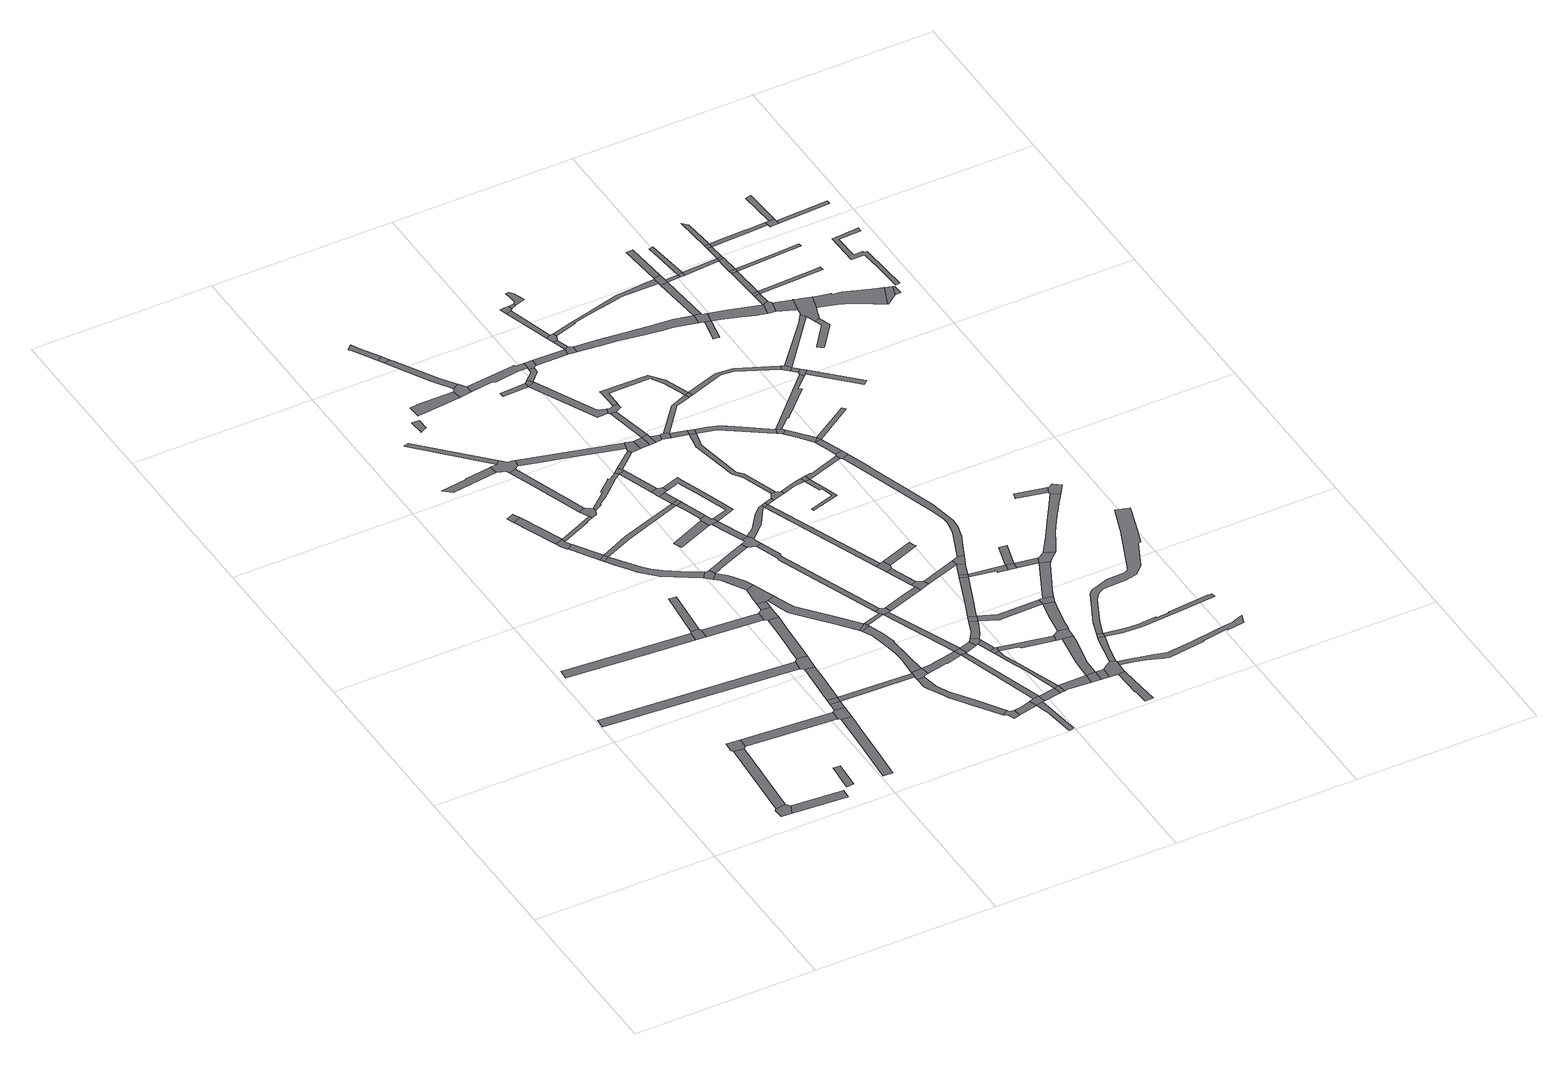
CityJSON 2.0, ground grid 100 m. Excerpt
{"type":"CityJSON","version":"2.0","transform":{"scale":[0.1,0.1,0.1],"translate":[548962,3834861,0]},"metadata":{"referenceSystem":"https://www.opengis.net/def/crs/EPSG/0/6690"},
"CityObjects":{
"road1":{"type":"Road","geometry":[{"type":"MultiSurface","lod":"1","boundaries":[[[0,1,2,3,4,5,6]]]}]},
"road2":{"type":"Road","attributes":{"RoadStructureAttribute.sectionType":"1"},"geometry":[{"type":"MultiSurface","lod":"1","boundaries":[[[7,1,0,8]]]}]},
"road3":{"type":"Road","attributes":{"RoadStructureAttribute.sectionType":"1"},"geometry":[{"type":"MultiSurface","lod":"1","boundaries":[[[6,5,9,10]]]}]},
"road4":{"type":"Road","geometry":[{"type":"MultiSurface","lod":"1","boundaries":[[[11,12,13,7,8,14,15]]]}]},
"road5":{"type":"Road","attributes":{"RoadStructureAttribute.sectionType":"1"},"geometry":[{"type":"MultiSurface","lod":"1","boundaries":[[[16,17,18,19,20,21]]]}]},
"road6":{"type":"Road","attributes":{"RoadStructureAttribute.sectionType":"1"},"geometry":[{"type":"MultiSurface","lod":"1","boundaries":[[[22,23,24,25,26,27]]]}]},
"road7":{"type":"Road","geometry":[{"type":"MultiSurface","lod":"1","boundaries":[[[28,29,30,31]]]}]},
"road8":{"type":"Road","attributes":{"RoadStructureAttribute.sectionType":"1"},"geometry":[{"type":"MultiSurface","lod":"1","boundaries":[[[15,14,32,33,34]]]}]},
"road9":{"type":"Road","attributes":{"RoadStructureAttribute.sectionType":"1"},"geometry":[{"type":"MultiSurface","lod":"1","boundaries":[[[35,36,37,38,39,40,41]]]}]},
"road10":{"type":"Road","geometry":[{"type":"MultiSurface","lod":"1","boundaries":[[[42,43,21,20,44,45]]]}]},
"road11":{"type":"Road","geometry":[{"type":"MultiSurface","lod":"1","boundaries":[[[46,47,48,49]]]}]},
"road12":{"type":"Road","attributes":{"RoadStructureAttribute.sectionType":"1"},"geometry":[{"type":"MultiSurface","lod":"1","boundaries":[[[50,49,48,51,52,53]]]}]},
"road13":{"type":"Road","geometry":[{"type":"MultiSurface","lod":"1","boundaries":[[[53,52,54,55,56,57,58,59,60]]]}]},
"road14":{"type":"Road","geometry":[{"type":"MultiSurface","lod":"1","boundaries":[[[61,34,33,35,41,62]]]}]},
"road15":{"type":"Road","geometry":[{"type":"MultiSurface","lod":"1","boundaries":[[[63,64,43,42]]]}]},
"road16":{"type":"Road","attributes":{"RoadStructureAttribute.sectionType":"1"},"geometry":[{"type":"MultiSurface","lod":"1","boundaries":[[[65,66,67,68,69,70]]]}]},
"road17":{"type":"Road","attributes":{"RoadStructureAttribute.sectionType":"1"},"geometry":[{"type":"MultiSurface","lod":"1","boundaries":[[[71,72,58,57,73,74,75,76,77,78]]]}]},
"road18":{"type":"Road","attributes":{"RoadStructureAttribute.sectionType":"1"},"geometry":[{"type":"MultiSurface","lod":"1","boundaries":[[[79,61,62,80]]]}]},
"road19":{"type":"Road","geometry":[{"type":"MultiSurface","lod":"1","boundaries":[[[81,79,80,82]]]}]},
"road20":{"type":"Road","geometry":[{"type":"MultiSurface","lod":"1","boundaries":[[[78,77,83,84]]]}]},
"road21":{"type":"Road","attributes":{"RoadStructureAttribute.sectionType":"1"},"geometry":[{"type":"MultiSurface","lod":"1","boundaries":[[[85,81,82,86,87,88]]]}]},
"road22":{"type":"Road","attributes":{"RoadStructureAttribute.sectionType":"1"},"geometry":[{"type":"MultiSurface","lod":"1","boundaries":[[[89,90,91,92,93,94]]]}]},
"road23":{"type":"Road","attributes":{"RoadStructureAttribute.sectionType":"1"},"geometry":[{"type":"MultiSurface","lod":"1","boundaries":[[[95,45,44,96,97]]]}]},
"road24":{"type":"Road","attributes":{"RoadStructureAttribute.sectionType":"1"},"geometry":[{"type":"MultiSurface","lod":"1","boundaries":[[[98,53,60,99,100,101]]]}]},
"road25":{"type":"Road","geometry":[{"type":"MultiSurface","lod":"1","boundaries":[[[102,27,26,85,88,103]]]}]},
"road26":{"type":"Road","geometry":[{"type":"MultiSurface","lod":"1","boundaries":[[[104,105,106,107,108,109,110]]]}]},
"road27":{"type":"Road","attributes":{"RoadStructureAttribute.sectionType":"1"},"geometry":[{"type":"MultiSurface","lod":"1","boundaries":[[[111,112,113,114,115,116,117,84,83,118,119,120,121,122,123]]]}]},
"road28":{"type":"Road","geometry":[{"type":"MultiSurface","lod":"1","boundaries":[[[124,125,126,127,94,93,128,65,70,129,130,131,132,133]]]}]},
"road29":{"type":"Road","attributes":{"RoadStructureAttribute.sectionType":"1"},"geometry":[{"type":"MultiSurface","lod":"1","boundaries":[[[134,135,136,131,130,137,138,139]]]}]},
"road30":{"type":"Road","attributes":{"RoadStructureAttribute.sectionType":"1"},"geometry":[{"type":"MultiSurface","lod":"1","boundaries":[[[140,141,142,143,102,103,144,145,146]]]}]},
"road31":{"type":"Road","geometry":[{"type":"MultiSurface","lod":"1","boundaries":[[[147,139,138,98,101,148,149,150]]]}]},
"road32":{"type":"Road","attributes":{"RoadStructureAttribute.sectionType":"1"},"geometry":[{"type":"MultiSurface","lod":"1","boundaries":[[[82,80,151,152,153]]]}]},
"road33":{"type":"Road","geometry":[{"type":"MultiSurface","lod":"1","boundaries":[[[154,97,96,140,146,155,156,157]]]}]},
"road34":{"type":"Road","geometry":[{"type":"MultiSurface","lod":"1","boundaries":[[[158,159,160,123,122,161,162]]]}]},
"road35":{"type":"Road","attributes":{"RoadStructureAttribute.sectionType":"1"},"geometry":[{"type":"MultiSurface","lod":"1","boundaries":[[[163,164,78,84,165,166]]]}]},
"road36":{"type":"Road","attributes":{"RoadStructureAttribute.sectionType":"1"},"geometry":[{"type":"MultiSurface","lod":"1","boundaries":[[[167,154,157,168]]]}]},
"road37":{"type":"Road","attributes":{"RoadStructureAttribute.sectionType":"1"},"geometry":[{"type":"MultiSurface","lod":"1","boundaries":[[[169,170,171,172,173,174,175,176,177,178]]]}]},
"road38":{"type":"Road","attributes":{"RoadStructureAttribute.sectionType":"1"},"geometry":[{"type":"MultiSurface","lod":"1","boundaries":[[[179,180,162,161,181,182,183]]]}]},
"road39":{"type":"Road","attributes":{"RoadStructureAttribute.sectionType":"1"},"geometry":[{"type":"MultiSurface","lod":"1","boundaries":[[[184,185,186,187,188,189,190,191]]]}]},
"road40":{"type":"Road","geometry":[{"type":"MultiSurface","lod":"1","boundaries":[[[183,182,192,193,167,168,194,195]]]}]},
"road41":{"type":"Road","geometry":[{"type":"MultiSurface","lod":"1","boundaries":[[[189,188,196,197]]]}]},
"road42":{"type":"Road","attributes":{"RoadStructureAttribute.sectionType":"1"},"geometry":[{"type":"MultiSurface","lod":"1","boundaries":[[[198,199,200,201,202,203,204,205,206,150,149,207,208,209,210,211,212,213]]]}]},
"road43":{"type":"Road","attributes":{"RoadStructureAttribute.sectionType":"1"},"geometry":[{"type":"MultiSurface","lod":"1","boundaries":[[[214,215,216,217,197,196,218,219,220,221,222,223,224]]]}]},
"road44":{"type":"Road","attributes":{"RoadStructureAttribute.sectionType":"1"},"geometry":[{"type":"MultiSurface","lod":"1","boundaries":[[[225,226,227,228,195,194,229,230,231,232,233,234,235]]]}]},
"road45":{"type":"Road","attributes":{"RoadStructureAttribute.sectionType":"1"},"geometry":[{"type":"MultiSurface","lod":"1","boundaries":[[[236,237,238,158,162,239,240,241]]]}]},
"road46":{"type":"Road","geometry":[{"type":"MultiSurface","lod":"1","boundaries":[[[242,243,244,245]]]}]},
"road47":{"type":"Road","geometry":[{"type":"MultiSurface","lod":"1","boundaries":[[[246,247,153,152,248,249,250,251]]]}]},
"road48":{"type":"Road","geometry":[{"type":"MultiSurface","lod":"1","boundaries":[[[252,224,223,253,254,255,256,257,178,177,258,259]]]}]},
"road49":{"type":"Road","attributes":{"RoadStructureAttribute.sectionType":"1"},"geometry":[{"type":"MultiSurface","lod":"1","boundaries":[[[260,261,262,263,264,249,248,265,266,267,268,269,270,271,272,273,274,275,276,277]]]}]},
"road50":{"type":"Road","attributes":{"RoadStructureAttribute.sectionType":"1"},"geometry":[{"type":"MultiSurface","lod":"1","boundaries":[[[133,132,278,279,280,281,282]]]}]},
"road51":{"type":"Road","attributes":{"RoadStructureAttribute.sectionType":"1"},"geometry":[{"type":"MultiSurface","lod":"1","boundaries":[[[283,284,285,286,287,288,289,290,291,292,247,246]]]}]},
"road52":{"type":"Road","geometry":[{"type":"MultiSurface","lod":"1","boundaries":[[[293,235,234,288,287,294,295]]]}]},
"road53":{"type":"Road","geometry":[{"type":"MultiSurface","lod":"1","boundaries":[[[296,277,276,297,298,299,300,301,302]]]}]},
"road54":{"type":"Road","geometry":[{"type":"MultiSurface","lod":"1","boundaries":[[[303,198,213,304,305]]]}]},
"road55":{"type":"Road","attributes":{"RoadStructureAttribute.sectionType":"1"},"geometry":[{"type":"MultiSurface","lod":"1","boundaries":[[[304,213,306,307]]]}]},
"road56":{"type":"Road","attributes":{"RoadStructureAttribute.sectionType":"1"},"geometry":[{"type":"MultiSurface","lod":"1","boundaries":[[[308,309,310,311,163,312]]]}]},
"road57":{"type":"Road","geometry":[{"type":"MultiSurface","lod":"1","boundaries":[[[312,163,166,313,314]]]}]},
"road58":{"type":"Road","geometry":[{"type":"MultiSurface","lod":"1","boundaries":[[[315,316,307,306,317,310,309,318,319]]]}]},
"road59":{"type":"Road","attributes":{"RoadStructureAttribute.sectionType":"1"},"geometry":[{"type":"MultiSurface","lod":"1","boundaries":[[[320,321,314,313,322,323,324,325]]]}]},
"road60":{"type":"Road","geometry":[{"type":"MultiSurface","lod":"1","boundaries":[[[326,325,324,242,245,327,328,329]]]}]},
"road61":{"type":"Road","attributes":{"RoadStructureAttribute.sectionType":"1"},"geometry":[{"type":"MultiSurface","lod":"1","boundaries":[[[330,331,332,333,334,335,246,251,336,337,338]]]}]},
"road62":{"type":"Road","attributes":{"RoadStructureAttribute.sectionType":"1"},"geometry":[{"type":"MultiSurface","lod":"1","boundaries":[[[339,293,295,340]]]}]},
"road63":{"type":"Road","attributes":{"RoadStructureAttribute.sectionType":"1"},"geometry":[{"type":"MultiSurface","lod":"1","boundaries":[[[328,327,341,342,343]]]}]},
"road64":{"type":"Road","geometry":[{"type":"MultiSurface","lod":"1","boundaries":[[[343,342,344,345,236,241,346,347,348,349,350,351]]]}]},
"road65":{"type":"Road","attributes":{"RoadStructureAttribute.sectionType":"1"},"geometry":[{"type":"MultiSurface","lod":"1","boundaries":[[[352,353,302,301,354]]]}]},
"road66":{"type":"Road","attributes":{"RoadStructureAttribute.sectionType":"1"},"geometry":[{"type":"MultiSurface","lod":"1","boundaries":[[[355,356,357,303,305,358,359]]]}]},
"road67":{"type":"Road","attributes":{"RoadStructureAttribute.sectionType":"1"},"geometry":[{"type":"MultiSurface","lod":"1","boundaries":[[[360,361,349,348,362,363,364,365]]]}]},
"road68":{"type":"Road","geometry":[{"type":"MultiSurface","lod":"1","boundaries":[[[366,367,368,369,370]]]}]},
"road69":{"type":"Road","attributes":{"RoadStructureAttribute.sectionType":"1"},"geometry":[{"type":"MultiSurface","lod":"1","boundaries":[[[371,372,373,259,258,374,375,376,377,378,379,380,381,382]]]}]},
"road70":{"type":"Road","attributes":{"RoadStructureAttribute.sectionType":"1"},"geometry":[{"type":"MultiSurface","lod":"1","boundaries":[[[383,384,385,386,387,388,389,319,318,390,391,392,393,394,329,328]]]}]},
"road71":{"type":"Road","geometry":[{"type":"MultiSurface","lod":"1","boundaries":[[[365,364,339,340,395,396,397]]]}]},
"road72":{"type":"Road","attributes":{"RoadStructureAttribute.sectionType":"1"},"geometry":[{"type":"MultiSurface","lod":"1","boundaries":[[[398,399,400,401,402,403,354]]]}]},
"road73":{"type":"Road","attributes":{"RoadStructureAttribute.sectionType":"1"},"geometry":[{"type":"MultiSurface","lod":"1","boundaries":[[[395,340,404,405]]]}]},
"road74":{"type":"Road","geometry":[{"type":"MultiSurface","lod":"1","boundaries":[[[406,407,408,352,354,403,409,410,411]]]}]},
"road75":{"type":"Road","geometry":[{"type":"MultiSurface","lod":"1","boundaries":[[[405,404,330,338,412,413,414,415]]]}]},
"road76":{"type":"Road","attributes":{"RoadStructureAttribute.sectionType":"1"},"geometry":[{"type":"MultiSurface","lod":"1","boundaries":[[[413,412,407,406]]]}]},
"road77":{"type":"Road","geometry":[{"type":"MultiSurface","lod":"1","boundaries":[[[416,282,281,355,359,417,418,419,420]]]}]},
"road78":{"type":"Road","attributes":{"RoadStructureAttribute.sectionType":"1"},"geometry":[{"type":"MultiSurface","lod":"1","boundaries":[[[421,422,423,424,425,343,351,426,427,428]]]}]},
"road79":{"type":"Road","geometry":[{"type":"MultiSurface","lod":"1","boundaries":[[[429,430,431,366,370,432,433]]]}]},
"road80":{"type":"Road","attributes":{"RoadStructureAttribute.sectionType":"1"},"geometry":[{"type":"MultiSurface","lod":"1","boundaries":[[[434,435,415,414,436]]]}]},
"road81":{"type":"Road","attributes":{"RoadStructureAttribute.sectionType":"1"},"geometry":[{"type":"MultiSurface","lod":"1","boundaries":[[[437,438,411,410,439]]]}]},
"road82":{"type":"Road","attributes":{"RoadStructureAttribute.sectionType":"1"},"geometry":[{"type":"MultiSurface","lod":"1","boundaries":[[[440,441,442,432,370,443,444,445,446,447,448]]]}]},
"road83":{"type":"Road","attributes":{"RoadStructureAttribute.sectionType":"1"},"geometry":[{"type":"MultiSurface","lod":"1","boundaries":[[[449,450,451,452,453,420,419,418,454]]]}]},
"road84":{"type":"Road","attributes":{"RoadStructureAttribute.sectionType":"1"},"geometry":[{"type":"MultiSurface","lod":"1","boundaries":[[[455,456,429,433,457,458]]]}]},
"road85":{"type":"Road","attributes":{"RoadStructureAttribute.sectionType":"1"},"geometry":[{"type":"MultiSurface","lod":"1","boundaries":[[[459,460,397,396,461]]]}]},
"road86":{"type":"Road","geometry":[{"type":"MultiSurface","lod":"1","boundaries":[[[462,463,434,436,464,465,466,467,468]]]}]},
"road87":{"type":"Road","geometry":[{"type":"MultiSurface","lod":"1","boundaries":[[[469,470,451,450,449,454,471,472]]]}]},
"road88":{"type":"Road","attributes":{"RoadStructureAttribute.sectionType":"1"},"geometry":[{"type":"MultiSurface","lod":"1","boundaries":[[[473,467,466,474,475]]]}]},
"road89":{"type":"Road","geometry":[{"type":"MultiSurface","lod":"1","boundaries":[[[475,474,476,477,478]]]}]},
"road90":{"type":"Road","attributes":{"RoadStructureAttribute.sectionType":"1"},"geometry":[{"type":"MultiSurface","lod":"1","boundaries":[[[479,480,481,482,483,484,477,476,485,486,487,488,437,489]]]}]},
"road91":{"type":"Road","geometry":[{"type":"MultiSurface","lod":"1","boundaries":[[[382,381,455,458,490,491,492]]]}]},
"road92":{"type":"Road","geometry":[{"type":"MultiSurface","lod":"1","boundaries":[[[489,437,439,493]]]}]},
"road93":{"type":"Road","attributes":{"RoadStructureAttribute.sectionType":"1"},"geometry":[{"type":"MultiSurface","lod":"1","boundaries":[[[494,451,470,495]]]}]},
"road94":{"type":"Road","geometry":[{"type":"MultiSurface","lod":"1","boundaries":[[[496,421,428,497]]]}]},
"road95":{"type":"Road","attributes":{"RoadStructureAttribute.sectionType":"1"},"geometry":[{"type":"MultiSurface","lod":"1","boundaries":[[[498,499,500,501,472,471,502,503,504,505]]]}]},
"road96":{"type":"Road","geometry":[{"type":"MultiSurface","lod":"1","boundaries":[[[506,507,448,447,494,495,508,509,510,511]]]}]},
"road97":{"type":"Road","attributes":{"RoadStructureAttribute.sectionType":"1"},"geometry":[{"type":"MultiSurface","lod":"1","boundaries":[[[512,513,462,468,514,515,516,517]]]}]},
"road98":{"type":"Road","attributes":{"RoadStructureAttribute.sectionType":"1"},"geometry":[{"type":"MultiSurface","lod":"1","boundaries":[[[497,428,518,519]]]}]},
"road99":{"type":"Road","attributes":{"RoadStructureAttribute.sectionType":"1"},"geometry":[{"type":"MultiSurface","lod":"1","boundaries":[[[520,496,497,521,522]]]}]},
"road100":{"type":"Road","geometry":[{"type":"MultiSurface","lod":"1","boundaries":[[[523,524,525,505,504,526,527]]]}]},
"road101":{"type":"Road","geometry":[{"type":"MultiSurface","lod":"1","boundaries":[[[528,529,530,519,518,531,532,533,534,535]]]}]},
"road102":{"type":"Road","attributes":{"RoadStructureAttribute.sectionType":"1"},"geometry":[{"type":"MultiSurface","lod":"1","boundaries":[[[536,489,493,537,538,539]]]}]},
"road103":{"type":"Road","attributes":{"RoadStructureAttribute.sectionType":"1"},"geometry":[{"type":"MultiSurface","lod":"1","boundaries":[[[533,532,540,541]]]}]},
"road104":{"type":"Road","geometry":[{"type":"MultiSurface","lod":"1","boundaries":[[[542,512,517,543,544]]]}]},
"road105":{"type":"Road","geometry":[{"type":"MultiSurface","lod":"1","boundaries":[[[545,546,541,540,459,461,547,548]]]}]},
"road106":{"type":"Road","attributes":{"RoadStructureAttribute.sectionType":"1"},"geometry":[{"type":"MultiSurface","lod":"1","boundaries":[[[492,491,549,550]]]}]},
"road107":{"type":"Road","geometry":[{"type":"MultiSurface","lod":"1","boundaries":[[[551,552,553,554,520,522,555,556]]]}]},
"road108":{"type":"Road","attributes":{"RoadStructureAttribute.sectionType":"1"},"geometry":[{"type":"MultiSurface","lod":"1","boundaries":[[[527,526,557,558]]]}]},
"road109":{"type":"Road","attributes":{"RoadStructureAttribute.sectionType":"1"},"geometry":[{"type":"MultiSurface","lod":"1","boundaries":[[[557,559,560,561,552,551,562,563,564,565]]]}]},
"road110":{"type":"Road","attributes":{"RoadStructureAttribute.sectionType":"1"},"geometry":[{"type":"MultiSurface","lod":"1","boundaries":[[[566,478,477,567,568,569,570]]]}]},
"road111":{"type":"Road","geometry":[{"type":"MultiSurface","lod":"1","boundaries":[[[558,557,565,571]]]}]},
"road112":{"type":"Road","geometry":[{"type":"MultiSurface","lod":"1","boundaries":[[[572,539,538,573,574]]]}]},
"road113":{"type":"Road","attributes":{"RoadStructureAttribute.sectionType":"1"},"geometry":[{"type":"MultiSurface","lod":"1","boundaries":[[[575,576,577,542,544,578,579]]]}]},
"road114":{"type":"Road","geometry":[{"type":"MultiSurface","lod":"1","boundaries":[[[580,581,582,528,535]]]}]},
"road115":{"type":"Road","attributes":{"RoadStructureAttribute.sectionType":"1"},"geometry":[{"type":"MultiSurface","lod":"1","boundaries":[[[583,584,550,585]]]}]},
"road116":{"type":"Road","attributes":{"RoadStructureAttribute.sectionType":"1"},"geometry":[{"type":"MultiSurface","lod":"1","boundaries":[[[586,587,588,589]]]}]},
"road117":{"type":"Road","geometry":[{"type":"MultiSurface","lod":"1","boundaries":[[[585,550,549,590,591,592,593]]]}]},
"road118":{"type":"Road","attributes":{"RoadStructureAttribute.sectionType":"1"},"geometry":[{"type":"MultiSurface","lod":"1","boundaries":[[[594,595,523,527,596,597]]]}]},
"road119":{"type":"Road","attributes":{"RoadStructureAttribute.sectionType":"1"},"geometry":[{"type":"MultiSurface","lod":"1","boundaries":[[[598,599,556,555,600,601]]]}]},
"road120":{"type":"Road","geometry":[{"type":"MultiSurface","lod":"1","boundaries":[[[602,603,604,587,586,605]]]}]},
"road121":{"type":"Road","geometry":[{"type":"MultiSurface","lod":"1","boundaries":[[[606,589,588,584,583,607]]]}]},
"road122":{"type":"Road","attributes":{"RoadStructureAttribute.sectionType":"1"},"geometry":[{"type":"MultiSurface","lod":"1","boundaries":[[[608,572,574,609,610]]]}]},
"road123":{"type":"Road","attributes":{"RoadStructureAttribute.sectionType":"1"},"geometry":[{"type":"MultiSurface","lod":"1","boundaries":[[[611,612,613,614,615,506,511,616,617,618,594,619]]]}]},
"road124":{"type":"Road","attributes":{"RoadStructureAttribute.sectionType":"1"},"geometry":[{"type":"MultiSurface","lod":"1","boundaries":[[[620,548,547,621]]]}]},
"road125":{"type":"Road","attributes":{"RoadStructureAttribute.sectionType":"1"},"geometry":[{"type":"MultiSurface","lod":"1","boundaries":[[[622,623,539,572,624,625,626]]]}]},
"road126":{"type":"Road","attributes":{"RoadStructureAttribute.sectionType":"1"},"geometry":[{"type":"MultiSurface","lod":"1","boundaries":[[[627,628,629,630,631,632,633,634,635,636,637,638,639,601]]]}]},
"road127":{"type":"Road","attributes":{"RoadStructureAttribute.sectionType":"1"},"geometry":[{"type":"MultiSurface","lod":"1","boundaries":[[[640,602,605,641]]]}]},
"road128":{"type":"Road","attributes":{"RoadStructureAttribute.sectionType":"1"},"geometry":[{"type":"MultiSurface","lod":"1","boundaries":[[[642,543,517,643,644,645,646,647]]]}]},
"road129":{"type":"Road","attributes":{"RoadStructureAttribute.sectionType":"1"},"geometry":[{"type":"MultiSurface","lod":"1","boundaries":[[[648,649,650,651,652,653,654,655,656,657]]]}]},
"road130":{"type":"Road","geometry":[{"type":"MultiSurface","lod":"1","boundaries":[[[658,659,660,610,609,661,652,651,662,663,664,665,666,667,668,669]]]}]},
"road131":{"type":"Road","geometry":[{"type":"MultiSurface","lod":"1","boundaries":[[[670,575,579,671,672]]]}]},
"road132":{"type":"Road","geometry":[{"type":"MultiSurface","lod":"1","boundaries":[[[673,598,601,639]]]}]},
"road133":{"type":"Road","geometry":[{"type":"MultiSurface","lod":"1","boundaries":[[[674,675,570,569,676,677,622,626,678,679]]]}]},
"road134":{"type":"Road","geometry":[{"type":"MultiSurface","lod":"1","boundaries":[[[680,681,682,683,684,685,640,641,686,687]]]}]},
"road135":{"type":"Road","attributes":{"RoadStructureAttribute.sectionType":"1"},"geometry":[{"type":"MultiSurface","lod":"1","boundaries":[[[688,689,690,691,571,565,692,693,694,695,696,697,698]]]}]},
"road136":{"type":"Road","attributes":{"RoadStructureAttribute.sectionType":"1"},"geometry":[{"type":"MultiSurface","lod":"1","boundaries":[[[621,699,700,670,672,701,702,703,704]]]}]},
"road137":{"type":"Road","geometry":[{"type":"MultiSurface","lod":"1","boundaries":[[[619,594,597,705]]]}]},
"road138":{"type":"Road","geometry":[{"type":"MultiSurface","lod":"1","boundaries":[[[706,620,621,704,707]]]}]},
"road139":{"type":"Road","attributes":{"RoadStructureAttribute.sectionType":"1"},"geometry":[{"type":"MultiSurface","lod":"1","boundaries":[[[708,709,658,669,710,711]]]}]},
"road140":{"type":"Road","attributes":{"RoadStructureAttribute.sectionType":"1"},"geometry":[{"type":"MultiSurface","lod":"1","boundaries":[[[712,713,674,679,714,715,716,717]]]}]},
"road141":{"type":"Road","attributes":{"RoadStructureAttribute.sectionType":"1"},"geometry":[{"type":"MultiSurface","lod":"1","boundaries":[[[718,672,671,719,720,721,722]]]}]},
"road142":{"type":"Road","attributes":{"RoadStructureAttribute.sectionType":"1"},"geometry":[{"type":"MultiSurface","lod":"1","boundaries":[[[723,724,725,673,639,726,727,728]]]}]},
"road143":{"type":"Road","geometry":[{"type":"MultiSurface","lod":"1","boundaries":[[[729,708,711,730]]]}]},
"road144":{"type":"Road","geometry":[{"type":"MultiSurface","lod":"1","boundaries":[[[731,732,647,646,712,717,733]]]}]},
"road145":{"type":"Road","geometry":[{"type":"MultiSurface","lod":"1","boundaries":[[[698,697,734,735,736,737]]]}]},
"road146":{"type":"Road","geometry":[{"type":"MultiSurface","lod":"1","boundaries":[[[722,721,738,739]]]}]},
"road147":{"type":"Road","attributes":{"RoadStructureAttribute.sectionType":"1"},"geometry":[{"type":"MultiSurface","lod":"1","boundaries":[[[740,735,734,741,742,743]]]}]},
"road148":{"type":"Road","attributes":{"RoadStructureAttribute.sectionType":"1"},"geometry":[{"type":"MultiSurface","lod":"1","boundaries":[[[744,745,746,747,748,749,750,751,752,753,754,755,756,757,758,759,760,761,762,763,764,765,766,767,768,769,770,706,707]]]}]},
"road149":{"type":"Road","attributes":{"RoadStructureAttribute.sectionType":"1"},"geometry":[{"type":"MultiSurface","lod":"1","boundaries":[[[771,772,773,774,775,776,593,592,777,778,779,780,781,782,783,784]]]}]},
"road150":{"type":"Road","attributes":{"RoadStructureAttribute.sectionType":"1"},"geometry":[{"type":"MultiSurface","lod":"1","boundaries":[[[785,742,786,787]]]}]},
"road151":{"type":"Road","geometry":[{"type":"MultiSurface","lod":"1","boundaries":[[[743,742,785]]]}]},
"road152":{"type":"Road","geometry":[{"type":"MultiSurface","lod":"1","boundaries":[[[788,787,786,723,728,789,761,760]]]}]},
"road153":{"type":"Road","geometry":[{"type":"MultiSurface","lod":"1","boundaries":[[[790,791,792,793,794,795,722,739]]]}]},
"road154":{"type":"Road","attributes":{"RoadStructureAttribute.sectionType":"1"},"geometry":[{"type":"MultiSurface","lod":"1","boundaries":[[[796,731,733,797,798,799]]]}]},
"road155":{"type":"Road","attributes":{"RoadStructureAttribute.sectionType":"1"},"geometry":[{"type":"MultiSurface","lod":"1","boundaries":[[[800,801,802,803,804,606,607,805,806,807,808,809,810,811]]]}]},
"road156":{"type":"Road","attributes":{"RoadStructureAttribute.sectionType":"1"},"geometry":[{"type":"MultiSurface","lod":"1","boundaries":[[[739,738,812,813]]]}]},
"road157":{"type":"Road","attributes":{"RoadStructureAttribute.sectionType":"1"},"geometry":[{"type":"MultiSurface","lod":"1","boundaries":[[[814,815,619,705,816,817,818,819]]]}]},
"road158":{"type":"Road","attributes":{"RoadStructureAttribute.sectionType":"1"},"geometry":[{"type":"MultiSurface","lod":"1","boundaries":[[[820,698,737,821,822,823,824,825,826,827]]]}]},
"road159":{"type":"Road","attributes":{"RoadStructureAttribute.sectionType":"1"},"geometry":[{"type":"MultiSurface","lod":"1","boundaries":[[[828,829,830,831,832,833,834,835,836,837,838,839,667,666,840,841,842,843,844,845,846,847,848,849,850,851,852,853]]]}]},
"road160":{"type":"Road","geometry":[{"type":"MultiSurface","lod":"1","boundaries":[[[854,855,856,813,812,796,799,857,858,859]]]}]},
"road161":{"type":"Road","attributes":{"RoadStructureAttribute.sectionType":"1"},"geometry":[{"type":"MultiSurface","lod":"1","boundaries":[[[860,861,862,743,785]]]}]},
"road162":{"type":"Road","attributes":{"RoadStructureAttribute.sectionType":"1"},"geometry":[{"type":"MultiSurface","lod":"1","boundaries":[[[863,864,865,866,867,868,869,870,871,730,711,872,873,874,875,876,877]]]}]},
"road163":{"type":"Road","geometry":[{"type":"MultiSurface","lod":"1","boundaries":[[[878,879,880,881,882,883,884]]]}]},
"road164":{"type":"Road","attributes":{"RoadStructureAttribute.sectionType":"1"},"geometry":[{"type":"MultiSurface","lod":"1","boundaries":[[[885,886,887,888,889,890,891,892,893,894,895,896,897,898,729,730,899,900,901,902,903,904,905,906,907,908,909,910,911,912,913,914]]]}]},
"road165":{"type":"Road","geometry":[{"type":"MultiSurface","lod":"1","boundaries":[[[784,783,915,878,884,916,917,918]]]}]},
"road166":{"type":"Road","geometry":[{"type":"MultiSurface","lod":"1","boundaries":[[[819,818,919,920,921]]]}]},
"road167":{"type":"Road","attributes":{"RoadStructureAttribute.sectionType":"1"},"geometry":[{"type":"MultiSurface","lod":"1","boundaries":[[[920,919,922,923]]]}]},
"road168":{"type":"Road","attributes":{"RoadStructureAttribute.sectionType":"1"},"geometry":[{"type":"MultiSurface","lod":"1","boundaries":[[[924,925,926,784,918]]]}]},
"road169":{"type":"Road","geometry":[{"type":"MultiSurface","lod":"1","boundaries":[[[923,922,820,827,927,928]]]}]},
"road170":{"type":"Road","attributes":{"RoadStructureAttribute.sectionType":"1"},"geometry":[{"type":"MultiSurface","lod":"1","boundaries":[[[929,930,931,932,854,859,933,934,935,936,937]]]}]},
"road171":{"type":"Road","geometry":[{"type":"MultiSurface","lod":"1","boundaries":[[[938,939,800,811,926,925,940]]]}]},
"road172":{"type":"Road","attributes":{"RoadStructureAttribute.sectionType":"1"},"geometry":[{"type":"MultiSurface","lod":"1","boundaries":[[[941,942,939,938]]]}]},
"road173":{"type":"Road","attributes":{"RoadStructureAttribute.sectionType":"1"},"geometry":[{"type":"MultiSurface","lod":"1","boundaries":[[[943,940,925,944]]]}]},
"road174":{"type":"Road","attributes":{"RoadStructureAttribute.sectionType":"1"},"geometry":[{"type":"MultiSurface","lod":"1","boundaries":[[[945,946,947,948,928,927]]]}]},
"road175":{"type":"Road","attributes":{"RoadStructureAttribute.sectionType":"1"},"geometry":[{"type":"MultiSurface","lod":"1","boundaries":[[[949,950,916,884,951,952,953,954,955,956]]]}]},
"road176":{"type":"Road","geometry":[{"type":"MultiSurface","lod":"1","boundaries":[[[957,958,959,960,961,962]]]}]},
"road177":{"type":"Road","geometry":[{"type":"MultiSurface","lod":"1","boundaries":[[[963,943,944,964]]]}]},
"road178":{"type":"Road","attributes":{"RoadStructureAttribute.sectionType":"1"},"geometry":[{"type":"MultiSurface","lod":"1","boundaries":[[[965,966,921,920,967]]]}]},
"road179":{"type":"Road","geometry":[{"type":"MultiSurface","lod":"1","boundaries":[[[968,969,943,963]]]}]},
"road180":{"type":"Road","geometry":[{"type":"MultiSurface","lod":"1","boundaries":[[[970,971,962,961,972,929,937,973,974]]]}]},
"road181":{"type":"Road","attributes":{"RoadStructureAttribute.sectionType":"1"},"geometry":[{"type":"MultiSurface","lod":"1","boundaries":[[[975,963,964,976]]]}]},
"road182":{"type":"Road","geometry":[{"type":"MultiSurface","lod":"1","boundaries":[[[977,978,979,956,955,980,981]]]}]},
"road183":{"type":"Road","attributes":{"RoadStructureAttribute.sectionType":"1"},"geometry":[{"type":"MultiSurface","lod":"1","boundaries":[[[982,983,956,979]]]}]},
"road184":{"type":"Road","geometry":[{"type":"MultiSurface","lod":"1","boundaries":[[[984,985,983,982]]]}]},
"road185":{"type":"Road","attributes":{"RoadStructureAttribute.sectionType":"1"},"geometry":[{"type":"MultiSurface","lod":"1","boundaries":[[[986,987,988,989,990,991,992,993,994]]]}]},
"road186":{"type":"Road","attributes":{"RoadStructureAttribute.sectionType":"1"},"geometry":[{"type":"MultiSurface","lod":"1","boundaries":[[[995,996,985,984]]]}]},
"road187":{"type":"Road","attributes":{"RoadStructureAttribute.sectionType":"1"},"geometry":[{"type":"MultiSurface","lod":"1","boundaries":[[[997,981,980,998,999,1000]]]}]},
"road188":{"type":"Road","geometry":[{"type":"MultiSurface","lod":"1","boundaries":[[[1001,1002,996,995]]]}]},
"road189":{"type":"Road","attributes":{"RoadStructureAttribute.sectionType":"1"},"geometry":[{"type":"MultiSurface","lod":"1","boundaries":[[[1003,976,1004,1002,1001]]]}]},
"road190":{"type":"Road","geometry":[{"type":"MultiSurface","lod":"1","boundaries":[[[1005,975,976,1003]]]}]},
"road191":{"type":"Road","attributes":{"RoadStructureAttribute.sectionType":"1"},"geometry":[{"type":"MultiSurface","lod":"1","boundaries":[[[1006,1007,975,1005]]]}]},
"road192":{"type":"Road","geometry":[{"type":"MultiSurface","lod":"1","boundaries":[[[1008,1009,1000,999,1010,1011,965,967,1012,1013,1014,994,993,1015,1016,1017,1018,1019,1020]]]}]},
"road193":{"type":"Road","geometry":[{"type":"MultiSurface","lod":"1","boundaries":[[[1021,1022,1007,1006]]]}]},
"road194":{"type":"Road","attributes":{"RoadStructureAttribute.sectionType":"1"},"geometry":[{"type":"MultiSurface","lod":"1","boundaries":[[[1023,1022,1021,1024]]]}]},
"road195":{"type":"Road","attributes":{"RoadStructureAttribute.sectionType":"1"},"geometry":[{"type":"MultiSurface","lod":"1","boundaries":[[[1025,1026,1027,1028,1029,984,982]]]}]},
"road196":{"type":"Road","attributes":{"RoadStructureAttribute.sectionType":"1"},"geometry":[{"type":"MultiSurface","lod":"1","boundaries":[[[1030,1031,1032,1033,1034,1001,995]]]}]},
"road197":{"type":"Road","attributes":{"RoadStructureAttribute.sectionType":"1"},"geometry":[{"type":"MultiSurface","lod":"1","boundaries":[[[1035,1036,1037,1038,1021,1006,1039,1040,1041,1042]]]}]},
"road198":{"type":"Road","attributes":{"RoadStructureAttribute.sectionType":"1"},"geometry":[{"type":"MultiSurface","lod":"1","boundaries":[[[1043,1044,1045,1046,1047,1048,1020,1019,1049,1050,1051,1052,1053,1054]]]}]},
"road199":{"type":"Road","geometry":[{"type":"MultiSurface","lod":"1","boundaries":[[[1055,1056,1035,1042,1057,1058,1059,1060,1061]]]}]},
"road200":{"type":"Road","geometry":[{"type":"MultiSurface","lod":"1","boundaries":[[[1054,1053,1062,1063,1064,1065,1066]]]}]},
"road201":{"type":"Road","attributes":{"RoadStructureAttribute.sectionType":"1"},"geometry":[{"type":"MultiSurface","lod":"1","boundaries":[[[1067,1068,1069,1070,1056,1055]]]}]},
"road202":{"type":"Road","attributes":{"RoadStructureAttribute.sectionType":"1"},"geometry":[{"type":"MultiSurface","lod":"1","boundaries":[[[1066,1065,1071,1072]]]}]},
"road203":{"type":"Road","attributes":{"RoadStructureAttribute.sectionType":"1"},"geometry":[{"type":"MultiSurface","lod":"1","boundaries":[[[1073,1074,1075,1076,1077,1078,1079,1080,1081,1082,1083,1084,1085,1086,1087,1088]]]}]},
"road204":{"type":"Road","attributes":{"RoadStructureAttribute.sectionType":"1"},"geometry":[{"type":"MultiSurface","lod":"1","boundaries":[[[1089,1061,1060,1090]]]}]}
},
"vertices":[
[492,178,0],[436,171,0],[428,164,0],[431,110,0],[431,107,0],[486,106,0],[509,157,0],
[471,655,0],[526,648,0],
[787,83,0],[791,136,0],
[505,720,0],[467,723,0],[463,668,0],[539,663,0],[543,718,0],
[587,1557,0],[41,1598,0],[36,1543,0],[485,1509,0],[727,1492,0],[731,1546,0],
[535,1147,0],[11,1183,0],[8,1129,0],[495,1093,0],[1059,1053,0],[1066,1108,0],
[869,308,0],[830,311,0],[818,152,0],[858,155,0],
[946,634,0],[1032,628,0],[1036,682,0],
[1045,615,0],[1034,419,0],[1013,139,0],[1064,135,0],[1075,283,0],[1091,493,0],[1100,611,0],
[780,1558,0],[739,1556,0],[782,1487,0],[786,1542,0],
[422,2762,0],[381,2745,0],[396,2707,0],[438,2724,0],
[534,2488,0],[434,2609,0],[492,2463,0],[537,2480,0],
[505,2429,0],[508,2422,0],[522,2401,0],[525,2402,0],[558,2423,0],[539,2455,0],[543,2457,0],
[1052,692,0],[1105,688,0],
[804,1824,0],[765,1828,0],
[502,3129,0],[355,3110,0],[354,3106,0],[208,3088,0],[255,3049,0],[508,3083,0],
[652,2277,0],[564,2413,0],[531,2392,0],[569,2332,0],[571,2327,0],[606,2271,0],[618,2252,0],[653,2274,0],
[1055,744,0],[1109,740,0],
[1058,777,0],[1112,773,0],
[631,2231,0],[667,2252,0],
[1077,1035,0],[1112,777,0],[1124,932,0],[1131,1031,0],
[244,3484,0],[230,3479,0],[217,3474,0],[221,3470,0],[540,3134,0],[561,3155,0],
[791,1542,0],[1088,1465,0],[1093,1520,0],
[736,2568,0],[708,2533,0],[708,2535,0],[744,2550,0],
[1083,1125,0],[1138,1121,0],
[335,3612,0],[336,3598,0],[341,3534,0],[341,3526,0],[360,3535,0],[378,3545,0],[376,3611,0],
[918,1987,0],[844,2033,0],[801,2074,0],[770,2109,0],[754,2129,0],[671,2246,0],[670,2248,0],[661,2185,0],[707,2118,0],[735,2076,0],[812,1999,0],[992,1886,0],[1016,1924,0],
[618,3119,0],[590,3125,0],[586,3129,0],[571,3145,0],[534,3134,0],[556,3065,0],[562,3047,0],[601,3060,0],[623,3075,0],[633,3115,0],
[745,2637,0],[652,2910,0],[650,2916,0],[612,2903,0],[710,2621,0],[746,2636,0],
[1106,1449,0],[1103,1386,0],[1093,1244,0],[1088,1194,0],[1141,1162,0],[1155,1337,0],[1162,1448,0],
[775,2618,0],[773,2563,0],[787,2592,0],[784,2613,0],
[1515,725,0],[1515,724,0],[1516,755,0],
[1114,1536,0],[1163,1459,0],[1165,1519,0],[1166,1533,0],
[1043,1926,0],[1034,1922,0],[1025,1919,0],[1026,1855,0],[1057,1889,0],
[1134,2458,0],[815,2350,0],[825,2323,0],[1145,2435,0],
[1118,1587,0],[1168,1583,0],
[531,3722,0],[429,3720,0],[414,3719,0],[402,3717,0],[385,3715,0],[390,3644,0],[392,3644,0],[415,3647,0],[637,3669,0],[627,3722,0],
[1156,1768,0],[1103,1845,0],[1055,1828,0],[1128,1704,0],[1174,1722,0],
[368,4277,0],[339,4252,0],[343,4244,0],[347,4246,0],[424,4109,0],[454,4127,0],[389,4237,0],[381,4252,0],
[1124,1651,0],[1120,1604,0],[1177,1584,0],[1221,1601,0],
[442,4077,0],[477,4087,0],
[1007,2799,0],[991,2786,0],[961,2767,0],[957,2771,0],[955,2773,0],[952,2770,0],[878,2705,0],[885,2697,0],[793,2621,0],[832,2618,0],[830,2623,0],[867,2653,0],[870,2651,0],[914,2690,0],[985,2753,0],[1022,2781,0],
[666,3775,0],[617,3843,0],[605,3863,0],[488,4070,0],[571,3849,0],[583,3830,0],[596,3808,0],[630,3757,0],[640,3742,0],[640,3741,0],[673,3765,0],
[1493,1210,0],[1402,1322,0],[1266,1484,0],[1254,1514,0],[1207,1497,0],[1221,1457,0],[1226,1451,0],[1278,1386,0],[1367,1277,0],[1455,1168,0],[1497,1202,0],
[1275,2021,0],[1128,1960,0],[1129,1958,0],[1089,1903,0],[1090,1906,0],[1289,1987,0],
[1192,2273,0],[995,2189,0],[1014,2143,0],[1212,2226,0],
[1574,767,0],[1516,760,0],[1516,704,0],[1556,705,0],[1560,712,0],[1585,717,0],
[689,3744,0],[640,3738,0],[639,3734,0],[637,3732,0],[636,3729,0],[634,3727,0],[702,3680,0],[703,3724,0],
[1689,422,0],[1606,545,0],[1571,617,0],[1571,619,0],[1570,624,0],[1518,636,0],[1531,610,0],[1532,608,0],[1572,528,0],[1573,525,0],[1578,516,0],[1584,506,0],[1624,448,0],[1650,408,0],[1655,400,0],[1685,355,0],[1746,263,0],[1780,286,0],
[718,3049,0],[890,3004,0],[1032,2966,0],[1147,2937,0],[1160,2978,0],
[1565,887,0],[1558,1012,0],[1562,1014,0],[1542,1094,0],[1512,1174,0],[1466,1154,0],[1490,1101,0],[1511,1003,0],[1521,932,0],[1525,873,0],
[1500,1203,0],[1510,1181,0],[1509,1183,0],
[1787,275,0],[1766,254,0],[1780,218,0],[1782,214,0],[1813,223,0],[1816,224,0],[1811,270,0],
[1036,2824,0],[1056,2793,0],[1052,2806,0],
[1091,2584,0],[1125,2595,0],
[1147,2546,0],[1146,2551,0],[1108,2533,0],[1132,2465,0],[1173,2471,0],
[1147,2436,0],[1182,2445,0],
[1147,2588,0],[1127,2595,0],[1104,2544,0],[1165,2557,0],[1155,2586,0],
[1198,2399,0],[1183,2442,0],[1149,2430,0],[1166,2384,0],[1199,2292,0],[1231,2303,0],
[1246,2259,0],[1225,2224,0],[1261,2232,0],[1253,2262,0],
[1777,803,0],[1693,785,0],[1692,788,0],[1657,778,0],[1632,773,0],[1610,769,0],[1704,744,0],[1706,741,0],[1794,766,0],
[1601,1236,0],[1614,1218,0],
[1261,2137,0],[1297,2050,0],[1330,2062,0],
[1303,2035,0],[1304,2033,0],[1291,1986,0],[1329,1974,0],[1334,1973,0],[1364,1983,0],[1349,2027,0],[1353,2031,0],
[1911,292,0],[1856,276,0],[1925,247,0],
[1144,2914,0],[1136,2908,0],[1123,2896,0],[1137,2880,0],[1156,2896,0],
[1397,1856,0],[1407,1861,0],[1380,1841,0],[1378,1831,0],[1593,1258,0],[1621,1268,0],
[964,3609,0],[820,3602,0],[820,3588,0],[821,3575,0],[963,3579,0],
[981,3745,0],[980,3755,0],[978,3754,0],[822,3695,0],[830,3695,0],[836,3691,0],[841,3689,0],[846,3688,0],[980,3707,0],[983,3707,0],[1030,3705,0],[1031,3745,0],
[1373,2276,0],[1342,2366,0],[1296,2501,0],[1255,2618,0],[1255,2619,0],[1254,2619,0],[1248,2617,0],[1238,2582,0],[1246,2557,0],[1277,2471,0],[1307,2385,0],[1341,2290,0],
[1646,1221,0],[1659,1226,0],[1648,1259,0],
[1940,186,0],[1945,186,0],[1969,3,0],[1983,6,0],[1997,9,0],[1962,257,0],
[1780,804,0],[1812,814,0],
[1968,307,0],[1938,300,0],[1934,299,0],[1962,259,0],[1976,261,0],[1968,305,0],
[1794,763,0],[1820,767,0],[1826,770,0],[1813,812,0],
[1167,2976,0],[1164,2897,0],[1207,2900,0],[1206,2916,0],[1202,2966,0],
[1506,2234,0],[1487,2227,0],[1446,2187,0],[1381,2100,0],[1333,2064,0],[1435,2111,0],[1498,2208,0],[1513,2214,0],
[980,3623,0],[972,3616,0],[965,3609,0],[1003,3597,0],[1000,3602,0],
[1877,833,0],[1855,826,0],[1891,792,0],
[2064,322,0],[2057,321,0],[2071,277,0],
[1195,3251,0],[1192,3252,0],[1166,3263,0],[965,3575,0],[1144,3211,0],[1154,3211,0],[1171,3212,0],[1199,3214,0],[1212,3244,0],
[1256,2939,0],[1256,2940,0],[1254,2972,0],[1251,2971,0],[1217,2965,0],[1259,2904,0],
[1030,3694,0],[1028,3668,0],[1055,3657,0],[1059,3692,0],
[1852,1328,0],[1757,1296,0],[1864,1295,0],
[1893,855,0],[1884,843,0],[1901,795,0],[1902,797,0],[1905,801,0],[1933,820,0],[1930,828,0],
[1289,2968,0],[1287,2978,0],[1295,2907,0],[1291,2958,0],
[1959,736,0],[1931,724,0],[1960,734,0],
[1941,694,0],[1966,702,0],[1972,731,0],
[2058,415,0],[2030,496,0],[2002,573,0],[1967,673,0],[1971,675,0],[1968,689,0],[1948,672,0],[1965,626,0],[1971,609,0],[2007,508,0],[2088,333,0],
[1065,3696,0],[1076,3704,0],[1077,3744,0],
[2097,281,0],
[1209,3206,0],[1242,3204,0],
[1530,2243,0],[1536,2226,0],
[1339,2947,0],[1332,2948,0],[1329,2949,0],[1294,2957,0],[1326,2909,0],[1327,2911,0],[1328,2913,0],[1342,2946,0],
[1251,3252,0],[1224,3239,0],[1246,3206,0],[1276,3222,0],[1277,3236,0],[1277,3251,0],
[1951,970,0],[1921,895,0],[1953,866,0],[1989,946,0],[1991,952,0],[1991,954,0],
[1765,1557,0],[1793,1567,0],
[1572,2258,0],[1539,2227,0],[1578,2240,0],
[1364,2950,0],[1353,2948,0],[1347,2947,0],[1376,2901,0],[1384,2934,0],
[1812,1574,0],[1799,1570,0],[1798,1569,0],[1771,1540,0],[1788,1495,0],[1821,1508,0],[1822,1512,0],[1828,1530,0],
[2091,333,0],[2113,283,0],[2240,274,0],[2245,333,0],
[1844,1351,0],[1875,1363,0],
[1964,1003,0],[2004,987,0],[2002,987,0],
[1905,1348,0],[1879,1361,0],[1921,1315,0],[1910,1346,0],
[1251,3702,0],[1257,3741,0],
[1618,2293,0],[1593,2293,0],[1588,2284,0],[1581,2272,0],[1647,2263,0],[1641,2282,0],
[1465,2879,0],[1473,2911,0],
[1448,2779,0],[1498,2517,0],[1536,2462,0],[1551,2485,0],[1523,2519,0],[1476,2781,0],[1498,2871,0],
[2256,675,0],[2071,680,0],[2076,670,0],[2250,638,0],[2257,675,0],
[1507,2903,0],
[2297,334,0],[2259,272,0],[2293,270,0],
[2074,1285,0],[2051,1226,0],[1994,1081,0],[2052,1114,0],[2114,1269,0],
[2010,1600,0],[2002,1619,0],[1994,1639,0],
[1258,3821,0],[1235,3814,0],[1277,3755,0],
[1173,4126,0],[1143,4117,0],[1221,3862,0],[1246,3870,0],
[1256,3701,0],[1271,3699,0],[1297,3696,0],[1302,3740,0],
[1595,3153,0],[1497,3112,0],[1518,3099,0],[1603,3128,0],
[1774,2323,0],[1735,2315,0],[1719,2286,0],[1780,2295,0],
[1180,4164,0],[1154,4163,0],[1131,4159,0],[1183,4140,0],
[1266,3875,0],[1273,3850,0],
[2308,334,0],[2338,267,0],[2343,333,0],
[1568,3302,0],[1512,3374,0],[1251,3376,0],[1247,3377,0],[1248,3373,0],[1278,3344,0],[1510,3347,0],[1548,3282,0],[1619,3163,0],
[2106,1416,0],[2112,1380,0],
[2279,632,0],[2251,442,0],[2299,423,0],[2332,575,0],[2338,627,0],
[1811,2200,0],[1824,2204,0],[1826,2205,0],[1827,2201,0],[1844,2135,0],[1705,2094,0],[1708,2086,0],[1710,2079,0],[1865,2125,0],[1839,2204,0],[1837,2209,0],[1811,2290,0],[1808,2297,0],
[1211,4167,0],[1216,4153,0],
[2101,946,0],[2085,910,0],[2089,908,0],[2094,908,0],[2329,915,0],[2328,950,0],
[2437,127,0],[2430,199,0],[2425,265,0],[2424,267,0],[2387,263,0],[2387,262,0],[2391,107,0],[2396,100,0],[2400,21,0],[2444,24,0],
[2397,372,0],[2392,367,0],[2365,348,0],[2366,265,0],[2424,283,0],[2425,299,0],[2425,314,0],[2425,319,0],[2425,324,0],[2428,354,0],[2425,355,0],[2426,361,0],
[2081,1304,0],[2116,1269,0],[2121,1289,0],
[1802,2329,0],
[2291,698,0],[2266,681,0],[2260,636,0],[2262,636,0],[2341,666,0],[2345,689,0],
[1233,4256,0],[1215,4254,0],[1217,4237,0],[1218,4222,0],[1221,4189,0],[1221,4177,0],[1272,4173,0],[1247,4239,0],
[1685,2828,0],[1655,2848,0],[1615,2872,0],[1573,2886,0],[1502,2870,0],[1587,2849,0],[1618,2834,0],[1639,2821,0],[1804,2705,0],[1840,2679,0],[1851,2710,0],
[2111,1378,0],[2108,1374,0],[2125,1298,0],[2132,1318,0],[2140,1340,0],[2150,1363,0],
[1628,3137,0],
[2143,1430,0],[2177,1424,0],
[2436,559,0],[2431,543,0],[2439,442,0],[2468,549,0],
[2328,913,0],[2305,798,0],[2349,708,0],[2353,743,0],[2377,863,0],[2387,898,0],
[2316,1260,0],[2256,1242,0],[2256,1232,0],[2309,1223,0],[2316,1261,0],
[2006,2389,0],[1834,2329,0],[1833,2335,0],[1814,2297,0],[1882,2319,0],[2013,2363,0],
[2445,585,0],[2474,575,0],
[2349,951,0],[2338,950,0],[2401,939,0],
[1865,2662,0],[1888,2684,0],[1881,2693,0],[1877,2698,0],
[2352,1216,0],[2358,1253,0],
[1978,2576,0],[1912,2604,0],[1967,2529,0],[1993,2559,0],
[2185,1442,0],[2218,1513,0],[2238,1556,0],[2238,1557,0],[2250,1600,0],[2254,1616,0],[2259,1643,0],[2261,1678,0],[2261,1688,0],[2257,1717,0],[2234,1838,0],[2234,1839,0],[2189,1980,0],[2116,2212,0],[2113,2220,0],[2097,2272,0],[2063,2373,0],[2025,2357,0],[2075,2208,0],[2112,2097,0],[2206,1795,0],[2226,1718,0],[2229,1683,0],[2222,1642,0],[2213,1599,0],[2147,1437,0],[2144,1431,0],
[1927,3665,0],[1825,3688,0],[1696,3701,0],[1567,3713,0],[1429,3728,0],[1382,3732,0],[1418,3684,0],[1512,3675,0],[1648,3653,0],[1732,3641,0],[1797,3633,0],[1863,3620,0],[1922,3605,0],[1928,3665,0],
[2006,2537,0],[2012,2403,0],[2048,2415,0],
[2058,2386,0],[2022,2359,0],
[2358,1254,0],[2396,1386,0],[2397,1388,0],[2375,1392,0],[2354,1395,0],[2317,1264,0],
[2466,1196,0],[2421,984,0],[2509,1160,0],[2521,1177,0],
[1895,3998,0],[1674,3981,0],[1454,3925,0],[1406,3914,0],[1374,3905,0],[1398,3891,0],[1396,3897,0],[1406,3899,0],[1483,3917,0],[1674,3957,0],[1689,3960,0],[1900,3964,0],
[2466,1197,0],[2479,1233,0],
[1901,3218,0],[1804,3225,0],[1821,3202,0],[1889,3195,0],[2097,3098,0],[2109,3123,0],
[2158,3021,0],[1943,2764,0],[1947,2759,0],[1948,2756,0],[1956,2764,0],[2112,2918,0],[2099,2930,0],[2174,3004,0],
[3129,368,0],[3118,365,0],[3080,351,0],[3061,344,0],[3019,339,0],[2950,328,0],[2822,311,0],[2675,293,0],[2611,311,0],[2572,321,0],[2492,339,0],[2443,350,0],[2459,318,0],[2510,310,0],[2556,294,0],[2603,277,0],[2636,266,0],[2666,255,0],[2667,255,0],[2869,282,0],[2868,286,0],[3014,310,0],[3014,303,0],[3097,314,0],[3098,314,0],[3110,315,0],
[2521,1252,0],[2486,1232,0],[2482,1232,0],[2534,1192,0],[2546,1202,0],[2578,1230,0],
[2224,2679,0],[2218,2689,0],[2211,2699,0],
[3053,584,0],[2831,562,0],[2831,557,0],[2758,553,0],[2758,559,0],[2661,552,0],[2611,556,0],[2569,558,0],[2514,567,0],[2557,532,0],[2573,530,0],[2661,525,0],[2879,542,0],[3084,559,0],[3082,582,0],
[1949,3596,0],[1948,3588,0],[1924,3463,0],[1940,3460,0],[1956,3457,0],[1980,3584,0],[1981,3589,0],
[2984,1373,0],[2933,1226,0],[2930,1218,0],[2928,1214,0],[2817,944,0],[2795,929,0],[2691,925,0],[2653,912,0],[2615,900,0],[2592,893,0],[2587,887,0],[2568,868,0],[2536,804,0],[2471,668,0],[2503,659,0],[2573,812,0],[2599,846,0],[2603,849,0],[2616,856,0],[2642,872,0],[2655,872,0],[2660,872,0],[2766,877,0],[2835,891,0],[2884,937,0],[2958,1092,0],[2962,1093,0],[2975,1096,0],[3015,1221,0],[3056,1348,0],
[1949,3598,0],[1992,3647,0],[1966,3653,0],[1966,3661,0],
[2129,3067,0],[2149,3088,0],[2127,3115,0],
[2158,3038,0],[2178,3058,0],
[1942,3947,0],[1941,3949,0],[1902,3945,0],
[2183,3013,0],[2203,3034,0],
[2774,1635,0],[2729,1566,0],[2657,1455,0],[2591,1354,0],[2618,1303,0],[2647,1358,0],[2696,1436,0],[2770,1545,0],[2814,1606,0],
[1936,4010,0],[1901,4007,0],[1940,3971,0],
[1915,4249,0],[1878,4245,0],
[2014,3974,0],[2015,3954,0],
[2393,2803,0],[2405,2812,0],[2418,2821,0],[2416,2823,0],
[2256,3574,0],[2092,3622,0],[1984,3588,0],[2029,3575,0],[2124,3545,0],[2193,3516,0],[2249,3505,0],[2262,3573,0],
[2616,1716,0],[2611,1699,0],[2606,1683,0],[2607,1683,0],[2767,1647,0],[2783,1679,0],
[2039,3979,0],[2040,3955,0],
[2382,3418,0],[2342,3365,0],[2400,3393,0],
[2011,4221,0],[1989,4216,0],
[2816,1693,0],[2791,1677,0],[2768,1644,0],[2844,1648,0],[2855,1663,0],
[2241,3991,0],[2239,3969,0],
[2305,3569,0],[2299,3576,0],[2293,3584,0],[2290,3497,0],[2309,3565,0],
[2287,3652,0],[2258,3650,0],
[2287,3674,0],[2257,3672,0],
[2434,3300,0],[2331,3165,0],[2346,3154,0],[2361,3142,0],[2463,3274,0],[2470,3283,0],[2468,3291,0],[2448,3350,0],[2420,3339,0],
[2277,3857,0],[2246,3855,0],
[2403,3538,0],[2378,3463,0],[2391,3459,0],[2407,3537,0],
[2277,3879,0],[2244,3877,0],
[2269,3979,0],[2241,3936,0],
[2267,3993,0],
[2260,4081,0],[2235,4080,0],
[2445,3526,0],[2434,3529,0],[2387,3425,0],[2383,3420,0],[2402,3388,0],[2411,3365,0],[2412,3361,0],[2452,3361,0],[2454,3366,0],[2460,3385,0],[2465,3398,0],[2476,3431,0],[2498,3511,0],
[2260,4106,0],[2234,4105,0],
[2220,4311,0],[2246,4284,0],
[2611,3666,0],[2647,3668,0],[2645,3679,0],[2644,3690,0],[2604,3688,0],
[2541,3872,0],[2642,3878,0],[2641,3886,0],[2639,3895,0],[2534,3891,0],
[2579,4119,0],[2492,4116,0],[2458,4114,0],[2355,4110,0],[2339,4085,0],[2466,4091,0],[2508,4094,0],[2580,4097,0],
[2783,3423,0],[2643,3473,0],[2593,3480,0],[2592,3490,0],[2517,3502,0],[2516,3506,0],[2482,3429,0],[2577,3399,0],[2638,3373,0],[2734,3319,0],[2789,3287,0],[2839,3403,0],
[2629,4121,0],[2600,4120,0],[2584,4082,0],[2585,4077,0],[2594,4078,0],[2631,4079,0],[2630,4103,0],
[2795,3281,0],[2854,3325,0],[2855,3328,0],[2856,3328,0],[2878,3389,0],
[2623,4225,0],[2618,4335,0],[2585,4325,0],[2592,4223,0],
[2890,3330,0],[2887,3386,0],
[2950,3861,0],[2800,3852,0],[2804,3669,0],[2805,3667,0],[2879,3668,0],[2887,3550,0],[2897,3395,0],[2896,3394,0],[2921,3396,0],[2913,3513,0],[2901,3683,0],[2884,3685,0],[2881,3695,0],[2829,3692,0],[2825,3830,0],[2951,3837,0],
[2921,4117,0],[2922,4093,0]
]}
